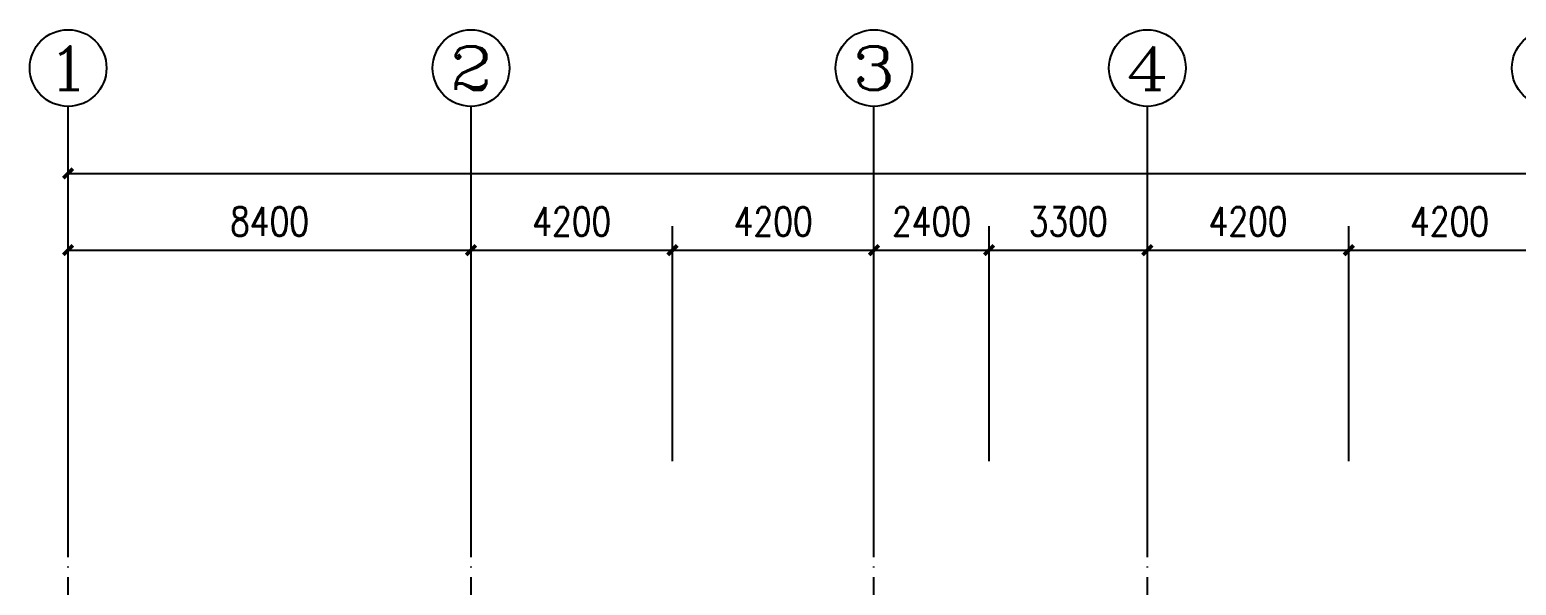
# Model space of a CAD drawing. Extents: x 122060 to 300410, y -425997 to -174060.
# Drawn here: x 159493 to 190484, y -377791 to -366197 of the extents above; entities that cross this region are included whole.
import ezdxf
from ezdxf.enums import TextEntityAlignment as Align

# ---------------------------------------------------------------- set-up
doc = ezdxf.new("R2010")
doc.units = 0
doc.header["$LTSCALE"] = 1000
doc.header["$MEASUREMENT"] = 0
doc.linetypes.add('DOTE', pattern=[2.42, 2, -0.2, 0.02, -0.2])
doc.layers.get('0').update_dxf_attribs({"linetype": 'CONTINUOUS'})
doc.layers.get('Defpoints').update_dxf_attribs({"linetype": 'CONTINUOUS'})
for name, color, linetype in [('AXIS', 3, 'CONTINUOUS'), ('AXIS_TEXT', 7, 'CONTINUOUS'), ('DOTE', 1, 'CONTINUOUS')]:
    doc.layers.add(name, color=color, linetype=linetype)
doc.styles.add('_TCH_AXIS', font='COMPLEX', dxfattribs={"bigfont": 'GBCBIG'})
doc.styles.add('COMPLEX', font='COMPLEX')
doc.styles.add('dim_font', font='SIMPLEX.shx', dxfattribs={"width": 0.8})
doc.dimstyles.new('DIMN200', dxfattribs={"dimscale": 2, "dimtxt": 300, "dimasz": 100, "dimexe": 250, "dimexo": 300, "dimgap": 150, "dimtad": 1, "dimdec": 0, "dimzin": 0, "dimdsep": 46, "dimtxsty": 'dim_font', "dimblk": 'ARCHTICK', "dimcen": 0.09, "dimclrt": 7, "dimazin": 2, "dimtfac": 1, "dimtdec": 0, "dimtix": 1, "dimtmove": 2, "dimatfit": 3, "dimfxl": 0, "dimtolj": 1, "dimtzin": 0, "dimarcsym": 0})

# ---------------------------------------------------------------- blocks, each defined once
blk = doc.blocks.new('_ArchTick')
at = {"color": 0, "linetype": 'ByBlock', "const_width": 0.4}
blk.add_lwpolyline([(-0.5, -0.5), (0.5, 0.5)], dxfattribs=at)
blk = doc.blocks.new('*D54')
at = {"layer": 'AXIS', "color": 0, "lineweight": -2}
for p, q in [((160293, -375197), (160293, -370297)), ((168693, -375197), (168693, -370297)), ((160293, -370797), (168693, -370797))]:
    blk.add_line(p, q, dxfattribs=at)
at = {"layer": 'Defpoints', "color": 0}
for p in [(168693, -370797), (160293, -375797), (168693, -375797)]:
    blk.add_point(p, dxfattribs=at)
at = {"layer": 'AXIS', "color": 0, "lineweight": -2, "xscale": 200, "yscale": 200, "zscale": 200, "rotation": 180}
blk.add_blockref('_ArchTick', (160293, -370797), dxfattribs=at)
at = {"layer": 'AXIS', "color": 0, "lineweight": -2, "xscale": 200, "yscale": 200, "zscale": 200}
blk.add_blockref('_ArchTick', (168693, -370797), dxfattribs=at)
at = {"layer": 'AXIS', "color": 7, "insert": (164493, -370197), "char_height": 600, "attachment_point": 5, "style": 'dim_font'}
blk.add_mtext('\\A1;8400', dxfattribs=at)
blk = doc.blocks.new('*D55')
at = {"layer": 'AXIS', "color": 0, "lineweight": -2}
for p, q in [((168693, -375197), (168693, -370297)), ((172893, -375197), (172893, -370297)), ((168693, -370797), (172893, -370797))]:
    blk.add_line(p, q, dxfattribs=at)
at = {"layer": 'Defpoints', "color": 0}
for p in [(172893, -370797), (168693, -375797), (172893, -375797)]:
    blk.add_point(p, dxfattribs=at)
at = {"layer": 'AXIS', "color": 0, "lineweight": -2, "xscale": 200, "yscale": 200, "zscale": 200, "rotation": 180}
blk.add_blockref('_ArchTick', (168693, -370797), dxfattribs=at)
at = {"layer": 'AXIS', "color": 0, "lineweight": -2, "xscale": 200, "yscale": 200, "zscale": 200}
blk.add_blockref('_ArchTick', (172893, -370797), dxfattribs=at)
at = {"layer": 'AXIS', "color": 7, "insert": (170793, -370197), "char_height": 600, "attachment_point": 5, "style": 'dim_font'}
blk.add_mtext('\\A1;4200', dxfattribs=at)
blk = doc.blocks.new('*D56')
at = {"layer": 'AXIS', "color": 0, "lineweight": -2}
for p, q in [((172893, -375197), (172893, -370297)), ((177093, -375197), (177093, -370297)), ((172893, -370797), (177093, -370797))]:
    blk.add_line(p, q, dxfattribs=at)
at = {"layer": 'Defpoints', "color": 0}
for p in [(177093, -370797), (172893, -375797), (177093, -375797)]:
    blk.add_point(p, dxfattribs=at)
at = {"layer": 'AXIS', "color": 0, "lineweight": -2, "xscale": 200, "yscale": 200, "zscale": 200, "rotation": 180}
blk.add_blockref('_ArchTick', (172893, -370797), dxfattribs=at)
at = {"layer": 'AXIS', "color": 0, "lineweight": -2, "xscale": 200, "yscale": 200, "zscale": 200}
blk.add_blockref('_ArchTick', (177093, -370797), dxfattribs=at)
at = {"layer": 'AXIS', "color": 7, "insert": (174993, -370197), "char_height": 600, "attachment_point": 5, "style": 'dim_font'}
blk.add_mtext('\\A1;4200', dxfattribs=at)
blk = doc.blocks.new('*D57')
at = {"layer": 'AXIS', "color": 0, "lineweight": -2}
for p, q in [((177093, -375197), (177093, -370297)), ((179493, -375197), (179493, -370297)), ((177093, -370797), (179493, -370797))]:
    blk.add_line(p, q, dxfattribs=at)
at = {"layer": 'Defpoints', "color": 0}
for p in [(179493, -370797), (177093, -375797), (179493, -375797)]:
    blk.add_point(p, dxfattribs=at)
at = {"layer": 'AXIS', "color": 0, "lineweight": -2, "xscale": 200, "yscale": 200, "zscale": 200, "rotation": 180}
blk.add_blockref('_ArchTick', (177093, -370797), dxfattribs=at)
at = {"layer": 'AXIS', "color": 0, "lineweight": -2, "xscale": 200, "yscale": 200, "zscale": 200}
blk.add_blockref('_ArchTick', (179493, -370797), dxfattribs=at)
at = {"layer": 'AXIS', "color": 7, "insert": (178293, -370197), "char_height": 600, "attachment_point": 5, "style": 'dim_font'}
blk.add_mtext('\\A1;2400', dxfattribs=at)
blk = doc.blocks.new('*D58')
at = {"layer": 'AXIS', "color": 0, "lineweight": -2}
for p, q in [((179493, -375197), (179493, -370297)), ((182793, -375197), (182793, -370297)), ((179493, -370797), (182793, -370797))]:
    blk.add_line(p, q, dxfattribs=at)
at = {"layer": 'Defpoints', "color": 0}
for p in [(182793, -370797), (179493, -375797), (182793, -375797)]:
    blk.add_point(p, dxfattribs=at)
at = {"layer": 'AXIS', "color": 0, "lineweight": -2, "xscale": 200, "yscale": 200, "zscale": 200, "rotation": 180}
blk.add_blockref('_ArchTick', (179493, -370797), dxfattribs=at)
at = {"layer": 'AXIS', "color": 0, "lineweight": -2, "xscale": 200, "yscale": 200, "zscale": 200}
blk.add_blockref('_ArchTick', (182793, -370797), dxfattribs=at)
at = {"layer": 'AXIS', "color": 7, "insert": (181143, -370197), "char_height": 600, "attachment_point": 5, "style": 'dim_font'}
blk.add_mtext('\\A1;3300', dxfattribs=at)
blk = doc.blocks.new('*D59')
at = {"layer": 'AXIS', "color": 0, "lineweight": -2}
for p, q in [((182793, -375197), (182793, -370297)), ((186993, -375197), (186993, -370297)), ((182793, -370797), (186993, -370797))]:
    blk.add_line(p, q, dxfattribs=at)
at = {"layer": 'Defpoints', "color": 0}
for p in [(186993, -370797), (182793, -375797), (186993, -375797)]:
    blk.add_point(p, dxfattribs=at)
at = {"layer": 'AXIS', "color": 0, "lineweight": -2, "xscale": 200, "yscale": 200, "zscale": 200, "rotation": 180}
blk.add_blockref('_ArchTick', (182793, -370797), dxfattribs=at)
at = {"layer": 'AXIS', "color": 0, "lineweight": -2, "xscale": 200, "yscale": 200, "zscale": 200}
blk.add_blockref('_ArchTick', (186993, -370797), dxfattribs=at)
at = {"layer": 'AXIS', "color": 7, "insert": (184893, -370197), "char_height": 600, "attachment_point": 5, "style": 'dim_font'}
blk.add_mtext('\\A1;4200', dxfattribs=at)
blk = doc.blocks.new('*D60')
at = {"layer": 'AXIS', "color": 0, "lineweight": -2}
for p, q in [((186993, -375197), (186993, -370297)), ((191193, -375197), (191193, -370297)), ((186993, -370797), (191193, -370797))]:
    blk.add_line(p, q, dxfattribs=at)
at = {"layer": 'Defpoints', "color": 0}
for p in [(191193, -370797), (186993, -375797), (191193, -375797)]:
    blk.add_point(p, dxfattribs=at)
at = {"layer": 'AXIS', "color": 0, "lineweight": -2, "xscale": 200, "yscale": 200, "zscale": 200, "rotation": 180}
blk.add_blockref('_ArchTick', (186993, -370797), dxfattribs=at)
at = {"layer": 'AXIS', "color": 0, "lineweight": -2, "xscale": 200, "yscale": 200, "zscale": 200}
blk.add_blockref('_ArchTick', (191193, -370797), dxfattribs=at)
at = {"layer": 'AXIS', "color": 7, "insert": (189093, -370197), "char_height": 600, "attachment_point": 5, "style": 'dim_font'}
blk.add_mtext('\\A1;4200', dxfattribs=at)
blk = doc.blocks.new('*D74')
at = {"layer": 'AXIS', "color": 0, "lineweight": -2}
for p, q in [((160293, -375197), (160293, -368697)), ((255693, -375197), (255693, -368697)), ((160293, -369197), (255693, -369197))]:
    blk.add_line(p, q, dxfattribs=at)
at = {"layer": 'Defpoints', "color": 0}
for p in [(255693, -369197), (160293, -375797), (255693, -375797)]:
    blk.add_point(p, dxfattribs=at)
at = {"layer": 'AXIS', "color": 0, "lineweight": -2, "xscale": 200, "yscale": 200, "zscale": 200, "rotation": 180}
blk.add_blockref('_ArchTick', (160293, -369197), dxfattribs=at)
at = {"layer": 'AXIS', "color": 0, "lineweight": -2, "xscale": 200, "yscale": 200, "zscale": 200}
blk.add_blockref('_ArchTick', (255693, -369197), dxfattribs=at)
at = {"layer": 'AXIS', "color": 7, "insert": (207993, -368597), "char_height": 600, "attachment_point": 5, "style": 'dim_font'}
blk.add_mtext('\\A1;95400', dxfattribs=at)
blk = doc.blocks.new('_AXISO')
blk.add_circle((0, 0), 0.5)
at = {"layer": 'AXIS_TEXT', "style": 'COMPLEX', "width": 1.041667}
blk.add_attdef('A', text='', height=0.56, dxfattribs=at).set_placement((-0.25, -0.28), (0.25, -0.28), align=Align.FIT)

msp = doc.modelspace()

# ---------------------------------------------------------------- linework, layer by layer
at = {"layer": 'AXIS'}
for p, q in [((160292.7, -375796.5), (160292.7, -367796.5)), ((168692.7, -375796.5), (168692.7, -367796.5)), ((177092.7, -375796.5), (177092.7, -367796.5)), ((182792.7, -375796.5), (182792.7, -367796.5))]:
    msp.add_line(p, q, dxfattribs=at)
at = {"layer": 'DOTE', "linetype": 'DOTE'}
for p, q in [((160292.7, -401400.9), (160292.7, -374585.9)), ((168692.7, -401400.9), (168692.7, -374585.9)), ((177092.7, -401400.9), (177092.7, -374585.9)), ((182792.7, -401400.9), (182792.7, -374585.9))]:
    msp.add_line(p, q, dxfattribs=at)

# ---------------------------------------------------------------- block references
at = {"layer": 'AXIS'}
ref = msp.add_blockref('_AXISO', (160292.7, -366996.5), dxfattribs=dict(at, xscale=1600, yscale=1600, zscale=1600))
ref.add_attrib('A', '1', dxfattribs={"layer": 'AXIS_TEXT', "height": 905.1, "style": '_TCH_AXIS', "width": 2.333333}).set_placement((159840.2, -367449.1), (160745.3, -367449.1), align=Align.FIT)
ref = msp.add_blockref('_AXISO', (168692.7, -366996.5), dxfattribs=dict(at, xscale=1600, yscale=1600, zscale=1600))
ref.add_attrib('A', '2', dxfattribs={"layer": 'AXIS_TEXT', "height": 905.1, "style": '_TCH_AXIS', "width": 1.5}).set_placement((168240.2, -367449.1), (169145.3, -367449.1), align=Align.FIT)
ref = msp.add_blockref('_AXISO', (177092.7, -366996.5), dxfattribs=dict(at, xscale=1600, yscale=1600, zscale=1600))
ref.add_attrib('A', '3', dxfattribs={"layer": 'AXIS_TEXT', "height": 905.1, "style": '_TCH_AXIS', "width": 1.5}).set_placement((176640.2, -367449.1), (177545.3, -367449.1), align=Align.FIT)
ref = msp.add_blockref('_AXISO', (182792.7, -366996.5), dxfattribs=dict(at, xscale=1600, yscale=1600, zscale=1600))
ref.add_attrib('A', '4', dxfattribs={"layer": 'AXIS_TEXT', "height": 905.1, "style": '_TCH_AXIS', "width": 1.3125}).set_placement((182340.2, -367449.1), (183245.3, -367449.1), align=Align.FIT)
ref = msp.add_blockref('_AXISO', (191192.7, -366996.5), dxfattribs=dict(at, xscale=1600, yscale=1600, zscale=1600))
ref.add_attrib('A', '5', dxfattribs={"layer": 'AXIS_TEXT', "height": 905.1, "style": '_TCH_AXIS', "width": 1.5}).set_placement((190740.2, -367449.1), (191645.3, -367449.1), align=Align.FIT)

# ---------------------------------------------------------------- dimensions: what is measured, and where the dimension line sits
for p1, p2, distance, picture, middle in [((160292.7, -375796.5), (255692.7, -375796.5), 6600, '*D74', (207992.7, -368596.5)), ((160292.7, -375796.5), (168692.7, -375796.5), 5000, '*D54', (164492.7, -370196.5)), ((168692.7, -375796.5), (172892.7, -375796.5), 5000, '*D55', (170792.7, -370196.5)), ((172892.7, -375796.5), (177092.7, -375796.5), 5000, '*D56', (174992.7, -370196.5)), ((177092.7, -375796.5), (179492.7, -375796.5), 5000, '*D57', (178292.7, -370196.5)), ((179492.7, -375796.5), (182792.7, -375796.5), 5000, '*D58', (181142.7, -370196.5)), ((182792.7, -375796.5), (186992.7, -375796.5), 5000, '*D59', (184892.7, -370196.5)), ((186992.7, -375796.5), (191192.7, -375796.5), 5000, '*D60', (189092.7, -370196.5))]:
    dim = msp.add_aligned_dim(p1=p1, p2=p2, distance=distance, dimstyle='DIMN200', dxfattribs=at)
    dim.commit()
    dim.dimension.update_dxf_attribs({"geometry": picture, "text_midpoint": middle})

doc.saveas('drawing.dxf')
